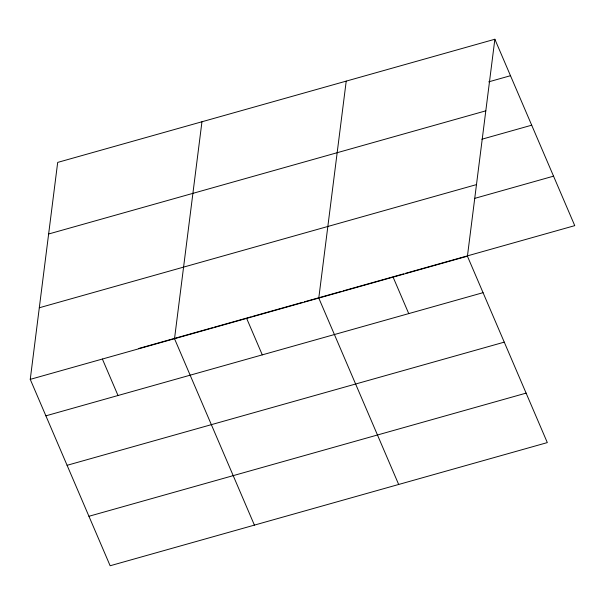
<?xml version="1.0" encoding="UTF-8"?>
<svg xmlns="http://www.w3.org/2000/svg" width="605" height="605" viewBox="0 0 605 605"><rect width="100%" height="100%" fill="white"/><g stroke="black" fill="none" stroke-linecap="round" stroke-linejoin="round"><path stroke-width="0.91" d="M494.86 39.242L467.423 256.195L547.313 442.595L110.14 565.758L30.25 379.358L57.687 162.405L494.86 39.242L574.75 225.642L426.109 267.516M201.957 121.764L174.52 338.717L254.41 525.117M346.219 81.115L318.782 298.068L398.672 484.469M488.734 81.841L510.491 75.708M48.634 233.999L485.807 110.836M481.845 139.233L531.697 125.19M39.302 307.763L476.475 184.601M474.691 198.379L553.545 176.161M138.477 348.548L208.808 328.734M209.708 328.485L212.415 327.721M214.215 327.214L251.188 316.801M252.988 316.286L302.583 302.318M304.383 301.812L341.356 291.398M343.156 290.884L403.573 273.868M405.373 273.362L425.209 267.773M30.25 379.358L467.423 256.195M45.882 415.832L483.055 292.669M67.087 465.305L504.26 342.143M88.935 516.284L526.108 393.121M393.106 277.135L408.738 313.602M246.651 318.396L262.283 354.863M102.381 359.037L118.013 395.504"/></g></svg>
